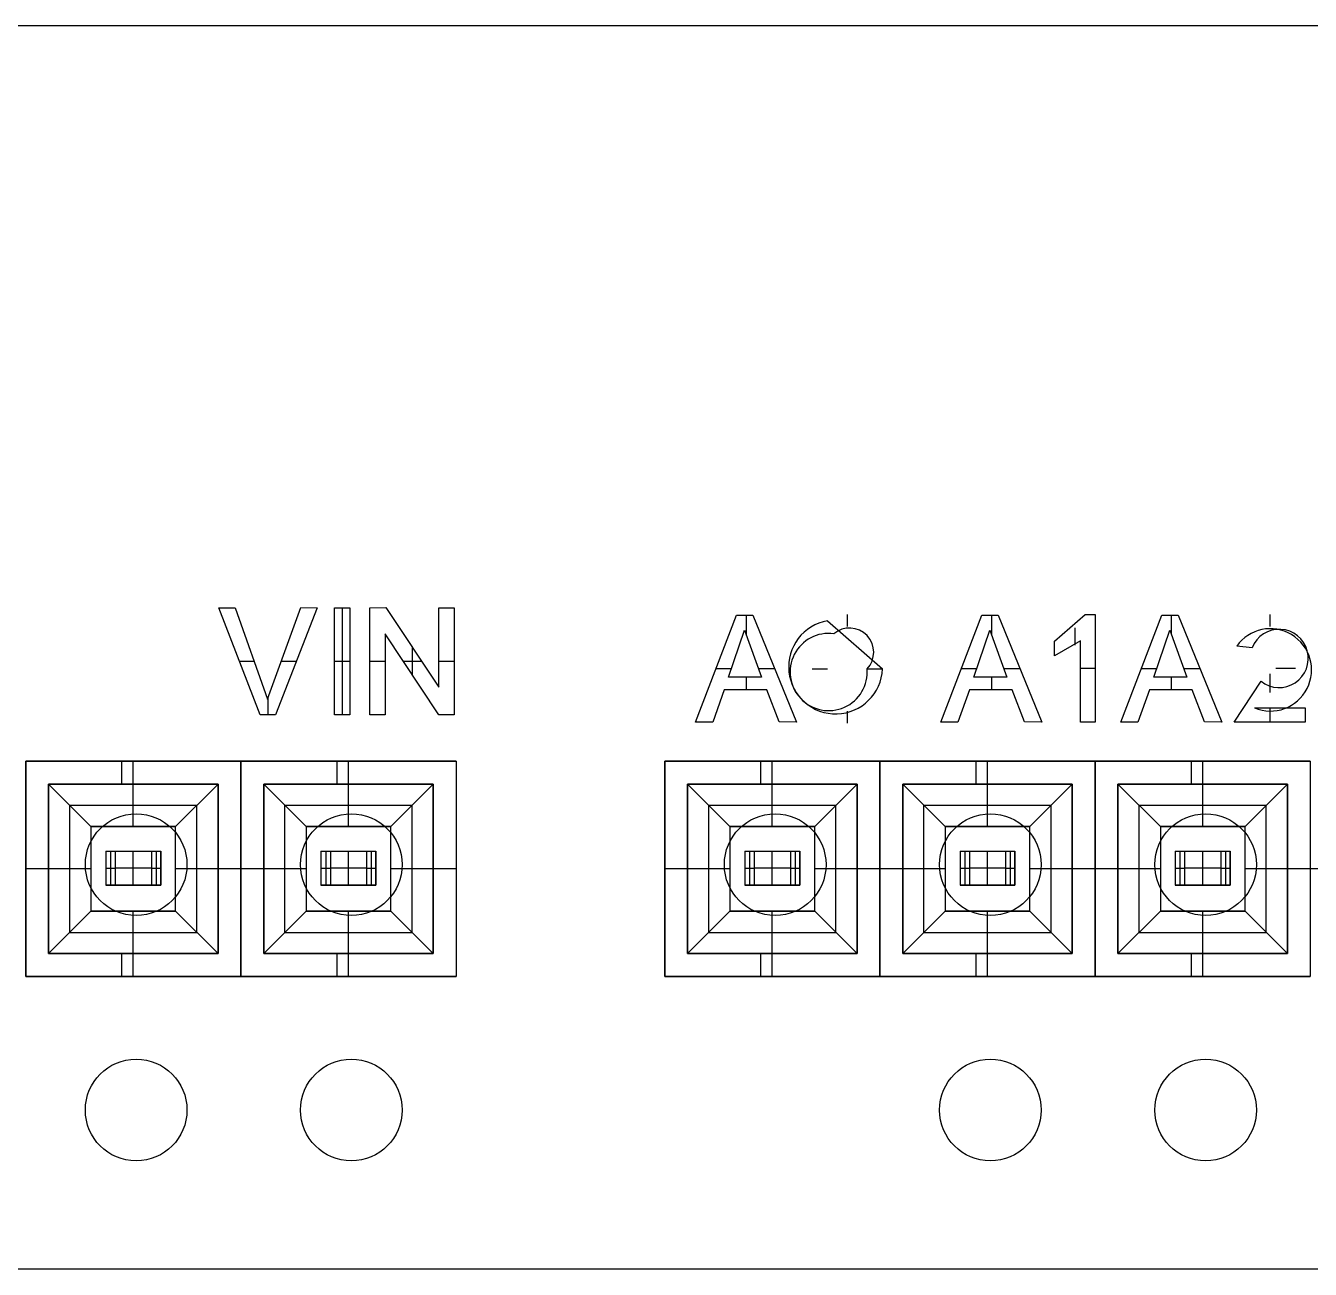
# Model space of a CAD drawing. Extents: x -0.02 to 3.17, y 0 to 2.28.
# Drawn here: x 2.081 to 2.678, y 0 to 0.578 of the extents above; entities that cross this region are included whole.
import ezdxf

# ---------------------------------------------------------------- set-up
doc = ezdxf.new("R2010")
doc.units = 0
doc.header["$LTSCALE"] = 0.03937
for name, color, linetype in [('LCDKEYPAD_SHIELD$1602', 3, 'CONTINUOUS'), ('LCDKEYPAD_SHIELD$BOARD', 178, 'CONTINUOUS'), ('LCDKEYPAD_SHIELD$LKS_COMPO', 7, 'CONTINUOUS'), ('LCDKEYPAD_SHIELD$NOTES', 7, 'CONTINUOUS')]:
    doc.layers.add(name, color=color, linetype=linetype)

msp = doc.modelspace()

# ---------------------------------------------------------------- linework, layer by layer
at = {"layer": 'LCDKEYPAD_SHIELD$1602'}
for p, q in [((3.15016, 0.57784, 0.16356), (-0.01913, 0.57784, 0.16356)), ((3.15016, 0.57784, 0.10057), (-0.01913, 0.57784, 0.10057))]:
    msp.add_line(p, q, dxfattribs=at)
at = {"layer": 'LCDKEYPAD_SHIELD$BOARD'}
for p, q in [((2.15578, 0.18802), (2.15578, 0.18802, -0.06)), ((2.25578, 0.18802), (2.25578, 0.18802, -0.06)), ((2.45274, 0.18802), (2.45274, 0.18802, -0.06)), ((2.55274, 0.18802), (2.55274, 0.18802, -0.06)), ((2.65274, 0.18802), (2.65274, 0.18802, -0.06)), ((2.15578, 0.07402), (2.15578, 0.07402, -0.06)), ((2.25578, 0.07402), (2.25578, 0.07402, -0.06)), ((2.55274, 0.07402), (2.55274, 0.07402, -0.06)), ((2.65274, 0.07402), (2.65274, 0.07402, -0.06)), ((3.032, 0), (-0.01348, 0)), ((3.032, 0, -0.06), (-0.01348, 0, -0.06))]:
    msp.add_line(p, q, dxfattribs=at)
for centre in [(2.13216, 0.18802), (2.13216, 0.18802, -0.06), (2.23216, 0.18802), (2.23216, 0.18802, -0.06), (2.42911, 0.18802), (2.42911, 0.18802, -0.06), (2.52911, 0.18802), (2.52911, 0.18802, -0.06), (2.62911, 0.18802), (2.62911, 0.18802, -0.06), (2.13216, 0.07402), (2.13216, 0.07402, -0.06), (2.23216, 0.07402), (2.23216, 0.07402, -0.06), (2.52911, 0.07402), (2.52911, 0.07402, -0.06), (2.62911, 0.07402), (2.62911, 0.07402, -0.06)]:
    msp.add_circle(centre, 0.02362, dxfattribs=at)
at = {"layer": 'LCDKEYPAD_SHIELD$LKS_COMPO', "color": 0}
for p, q in [((2.08082, 0.23607, -0.06825), (2.08082, 0.13607, -0.06825)), ((2.18082, 0.23607, -0.06825), (2.08082, 0.23607, -0.06825)), ((2.08082, 0.13607, -0.16825), (2.08082, 0.23607, -0.16825)), ((2.08082, 0.23607, -0.16825), (2.18082, 0.23607, -0.16825)), ((2.08082, 0.23607, -0.06825), (2.08082, 0.23607, -0.16825)), ((2.1254, 0.23607, -0.06825), (2.1254, 0.22544, -0.06825)), ((2.13082, 0.22544, -0.16825), (2.13082, 0.23607, -0.16825)), ((2.13082, 0.23607, -0.06825), (2.13082, 0.23607, -0.16825)), ((2.18082, 0.23607, -0.06825), (2.18082, 0.13607, -0.06825)), ((2.18082, 0.23607, -0.16825), (2.18082, 0.13607, -0.16825)), ((2.18082, 0.23607, -0.16825), (2.18082, 0.23607, -0.06825)), ((2.18082, 0.23607, -0.06825), (2.18082, 0.13607, -0.06825)), ((2.28082, 0.23607, -0.06825), (2.18082, 0.23607, -0.06825)), ((2.18082, 0.13607, -0.16825), (2.18082, 0.23607, -0.16825)), ((2.18082, 0.23607, -0.16825), (2.28082, 0.23607, -0.16825)), ((2.18082, 0.23607, -0.06825), (2.18082, 0.23607, -0.16825)), ((2.2254, 0.23607, -0.06825), (2.2254, 0.22544, -0.06825)), ((2.23082, 0.22544, -0.16825), (2.23082, 0.23607, -0.16825)), ((2.23082, 0.23607, -0.06825), (2.23082, 0.23607, -0.16825)), ((2.28082, 0.23607, -0.06825), (2.28082, 0.13607, -0.06825)), ((2.28082, 0.23607, -0.16825), (2.28082, 0.13607, -0.16825)), ((2.28082, 0.23607, -0.16825), (2.28082, 0.23607, -0.06825)), ((2.37778, 0.23607, -0.06825), (2.37778, 0.13607, -0.06825)), ((2.47778, 0.23607, -0.06825), (2.37778, 0.23607, -0.06825)), ((2.37778, 0.13607, -0.16825), (2.37778, 0.23607, -0.16825)), ((2.37778, 0.23607, -0.16825), (2.47778, 0.23607, -0.16825)), ((2.37778, 0.23607, -0.06825), (2.37778, 0.23607, -0.16825)), ((2.42236, 0.23607, -0.06825), (2.42236, 0.22544, -0.06825)), ((2.42778, 0.22544, -0.16825), (2.42778, 0.23607, -0.16825)), ((2.42778, 0.23607, -0.06825), (2.42778, 0.23607, -0.16825)), ((2.47778, 0.23607, -0.06825), (2.47778, 0.13607, -0.06825)), ((2.57778, 0.23607, -0.06825), (2.47778, 0.23607, -0.06825)), ((2.47778, 0.13607, -0.16825), (2.47778, 0.23607, -0.16825)), ((2.47778, 0.23607, -0.16825), (2.57778, 0.23607, -0.16825)), ((2.47778, 0.23607, -0.06825), (2.47778, 0.23607, -0.16825)), ((2.47778, 0.23607, -0.06825), (2.47778, 0.13607, -0.06825)), ((2.47778, 0.23607, -0.16825), (2.47778, 0.13607, -0.16825)), ((2.47778, 0.23607, -0.16825), (2.47778, 0.23607, -0.06825)), ((2.52236, 0.23607, -0.06825), (2.52236, 0.22544, -0.06825)), ((2.52778, 0.22544, -0.16825), (2.52778, 0.23607, -0.16825)), ((2.52778, 0.23607, -0.06825), (2.52778, 0.23607, -0.16825)), ((2.57778, 0.23607, -0.06825), (2.57778, 0.13607, -0.06825)), ((2.67778, 0.23607, -0.06825), (2.57778, 0.23607, -0.06825)), ((2.57778, 0.13607, -0.16825), (2.57778, 0.23607, -0.16825)), ((2.57778, 0.23607, -0.16825), (2.67778, 0.23607, -0.16825)), ((2.57778, 0.23607, -0.06825), (2.57778, 0.23607, -0.16825)), ((2.57778, 0.23607, -0.06825), (2.57778, 0.13607, -0.06825)), ((2.57778, 0.23607, -0.16825), (2.57778, 0.13607, -0.16825)), ((2.57778, 0.23607, -0.16825), (2.57778, 0.23607, -0.06825)), ((2.62236, 0.23607, -0.06825), (2.62236, 0.22544, -0.06825)), ((2.62778, 0.22544, -0.16825), (2.62778, 0.23607, -0.16825)), ((2.62778, 0.23607, -0.06825), (2.62778, 0.23607, -0.16825)), ((2.67778, 0.23607, -0.06825), (2.67778, 0.13607, -0.06825)), ((2.67778, 0.23607, -0.16825), (2.67778, 0.13607, -0.16825)), ((2.67778, 0.23607, -0.16825), (2.67778, 0.23607, -0.06825)), ((2.17019, 0.22544, -0.06825), (2.09145, 0.22544, -0.06825)), ((2.09145, 0.22544, -0.06825), (2.09145, 0.1467, -0.06825)), ((2.09145, 0.1467, -0.16825), (2.09145, 0.22544, -0.16825)), ((2.09145, 0.22544, -0.16825), (2.11114, 0.20576, -0.14857)), ((2.09145, 0.22544, -0.16825), (2.17019, 0.22544, -0.16825)), ((2.17019, 0.22544, -0.12495), (2.09145, 0.22544, -0.12495)), ((2.09145, 0.22544, -0.12495), (2.09145, 0.22544, -0.06825)), ((2.09145, 0.22544, -0.12495), (2.09145, 0.1467, -0.12495)), ((2.13082, 0.20576, -0.14857), (2.13082, 0.22544, -0.16825)), ((2.13082, 0.20576, -0.12495), (2.13082, 0.22544, -0.12495)), ((2.13082, 0.22544, -0.06825), (2.13082, 0.22544, -0.12495)), ((2.15051, 0.20576, -0.14857), (2.17019, 0.22544, -0.16825)), ((2.17019, 0.1467, -0.06825), (2.17019, 0.22544, -0.06825)), ((2.17019, 0.22544, -0.16825), (2.17019, 0.1467, -0.16825)), ((2.17019, 0.1467, -0.12495), (2.17019, 0.22544, -0.12495)), ((2.17019, 0.22544, -0.12495), (2.17019, 0.22544, -0.06825)), ((2.27019, 0.22544, -0.06825), (2.19145, 0.22544, -0.06825)), ((2.19145, 0.22544, -0.06825), (2.19145, 0.1467, -0.06825)), ((2.19145, 0.1467, -0.16825), (2.19145, 0.22544, -0.16825)), ((2.19145, 0.22544, -0.16825), (2.21114, 0.20576, -0.14857)), ((2.19145, 0.22544, -0.16825), (2.27019, 0.22544, -0.16825)), ((2.27019, 0.22544, -0.12495), (2.19145, 0.22544, -0.12495)), ((2.19145, 0.22544, -0.12495), (2.19145, 0.22544, -0.06825)), ((2.19145, 0.22544, -0.12495), (2.19145, 0.1467, -0.12495)), ((2.23082, 0.20576, -0.14857), (2.23082, 0.22544, -0.16825)), ((2.23082, 0.20576, -0.12495), (2.23082, 0.22544, -0.12495)), ((2.23082, 0.22544, -0.06825), (2.23082, 0.22544, -0.12495)), ((2.25051, 0.20576, -0.14857), (2.27019, 0.22544, -0.16825)), ((2.27019, 0.1467, -0.06825), (2.27019, 0.22544, -0.06825)), ((2.27019, 0.22544, -0.16825), (2.27019, 0.1467, -0.16825)), ((2.27019, 0.1467, -0.12495), (2.27019, 0.22544, -0.12495)), ((2.27019, 0.22544, -0.12495), (2.27019, 0.22544, -0.06825)), ((2.46715, 0.22544, -0.06825), (2.38841, 0.22544, -0.06825)), ((2.38841, 0.22544, -0.06825), (2.38841, 0.1467, -0.06825)), ((2.38841, 0.1467, -0.16825), (2.38841, 0.22544, -0.16825)), ((2.38841, 0.22544, -0.16825), (2.40809, 0.20576, -0.14857)), ((2.38841, 0.22544, -0.16825), (2.46715, 0.22544, -0.16825)), ((2.46715, 0.22544, -0.12495), (2.38841, 0.22544, -0.12495)), ((2.38841, 0.22544, -0.12495), (2.38841, 0.22544, -0.06825)), ((2.38841, 0.22544, -0.12495), (2.38841, 0.1467, -0.12495)), ((2.42778, 0.20576, -0.14857), (2.42778, 0.22544, -0.16825)), ((2.42778, 0.20576, -0.12495), (2.42778, 0.22544, -0.12495)), ((2.42778, 0.22544, -0.06825), (2.42778, 0.22544, -0.12495)), ((2.44746, 0.20576, -0.14857), (2.46715, 0.22544, -0.16825)), ((2.46715, 0.1467, -0.06825), (2.46715, 0.22544, -0.06825)), ((2.46715, 0.22544, -0.16825), (2.46715, 0.1467, -0.16825)), ((2.46715, 0.1467, -0.12495), (2.46715, 0.22544, -0.12495)), ((2.46715, 0.22544, -0.12495), (2.46715, 0.22544, -0.06825)), ((2.56715, 0.22544, -0.06825), (2.48841, 0.22544, -0.06825)), ((2.48841, 0.22544, -0.06825), (2.48841, 0.1467, -0.06825)), ((2.48841, 0.1467, -0.16825), (2.48841, 0.22544, -0.16825)), ((2.48841, 0.22544, -0.16825), (2.50809, 0.20576, -0.14857)), ((2.48841, 0.22544, -0.16825), (2.56715, 0.22544, -0.16825)), ((2.56715, 0.22544, -0.12495), (2.48841, 0.22544, -0.12495)), ((2.48841, 0.22544, -0.12495), (2.48841, 0.22544, -0.06825)), ((2.48841, 0.22544, -0.12495), (2.48841, 0.1467, -0.12495)), ((2.52778, 0.20576, -0.14857), (2.52778, 0.22544, -0.16825)), ((2.52778, 0.20576, -0.12495), (2.52778, 0.22544, -0.12495)), ((2.52778, 0.22544, -0.06825), (2.52778, 0.22544, -0.12495)), ((2.54746, 0.20576, -0.14857), (2.56715, 0.22544, -0.16825)), ((2.56715, 0.1467, -0.06825), (2.56715, 0.22544, -0.06825)), ((2.56715, 0.22544, -0.16825), (2.56715, 0.1467, -0.16825)), ((2.56715, 0.1467, -0.12495), (2.56715, 0.22544, -0.12495)), ((2.56715, 0.22544, -0.12495), (2.56715, 0.22544, -0.06825)), ((2.66715, 0.22544, -0.06825), (2.58841, 0.22544, -0.06825)), ((2.58841, 0.22544, -0.06825), (2.58841, 0.1467, -0.06825)), ((2.58841, 0.1467, -0.16825), (2.58841, 0.22544, -0.16825)), ((2.58841, 0.22544, -0.16825), (2.60809, 0.20576, -0.14857)), ((2.58841, 0.22544, -0.16825), (2.66715, 0.22544, -0.16825)), ((2.66715, 0.22544, -0.12495), (2.58841, 0.22544, -0.12495)), ((2.58841, 0.22544, -0.12495), (2.58841, 0.22544, -0.06825)), ((2.58841, 0.22544, -0.12495), (2.58841, 0.1467, -0.12495)), ((2.62778, 0.20576, -0.14857), (2.62778, 0.22544, -0.16825)), ((2.62778, 0.20576, -0.12495), (2.62778, 0.22544, -0.12495)), ((2.62778, 0.22544, -0.06825), (2.62778, 0.22544, -0.12495)), ((2.64746, 0.20576, -0.14857), (2.66715, 0.22544, -0.16825)), ((2.66715, 0.1467, -0.06825), (2.66715, 0.22544, -0.06825)), ((2.66715, 0.22544, -0.16825), (2.66715, 0.1467, -0.16825)), ((2.66715, 0.1467, -0.12495), (2.66715, 0.22544, -0.12495)), ((2.66715, 0.22544, -0.12495), (2.66715, 0.22544, -0.06825)), ((2.1013, 0.15654, -0.15841), (2.1013, 0.2156, -0.15841)), ((2.1013, 0.2156, -0.15841), (2.16035, 0.2156, -0.15841)), ((2.16035, 0.15654, -0.15841), (2.16035, 0.2156, -0.15841)), ((2.2013, 0.15654, -0.15841), (2.2013, 0.2156, -0.15841)), ((2.2013, 0.2156, -0.15841), (2.26035, 0.2156, -0.15841)), ((2.26035, 0.15654, -0.15841), (2.26035, 0.2156, -0.15841)), ((2.39825, 0.15654, -0.15841), (2.39825, 0.2156, -0.15841)), ((2.39825, 0.2156, -0.15841), (2.45731, 0.2156, -0.15841)), ((2.45731, 0.15654, -0.15841), (2.45731, 0.2156, -0.15841)), ((2.49825, 0.15654, -0.15841), (2.49825, 0.2156, -0.15841)), ((2.49825, 0.2156, -0.15841), (2.55731, 0.2156, -0.15841)), ((2.55731, 0.15654, -0.15841), (2.55731, 0.2156, -0.15841)), ((2.59825, 0.15654, -0.15841), (2.59825, 0.2156, -0.15841)), ((2.59825, 0.2156, -0.15841), (2.65731, 0.2156, -0.15841)), ((2.65731, 0.15654, -0.15841), (2.65731, 0.2156, -0.15841)), ((2.11114, 0.20576, -0.14857), (2.11114, 0.16639, -0.14857)), ((2.11114, 0.20576, -0.14857), (2.15051, 0.20576, -0.14857)), ((2.15051, 0.20576, -0.12495), (2.11114, 0.20576, -0.12495)), ((2.11114, 0.20576, -0.12495), (2.11114, 0.20576, -0.14857)), ((2.11114, 0.20576, -0.12495), (2.11114, 0.16639, -0.12495)), ((2.15051, 0.20576, -0.13676), (2.11114, 0.20576, -0.13676)), ((2.11114, 0.20576, -0.13676), (2.11114, 0.16639, -0.13676)), ((2.13082, 0.20576, -0.14857), (2.13082, 0.20576, -0.12495)), ((2.15051, 0.16639, -0.14857), (2.15051, 0.20576, -0.14857)), ((2.15051, 0.20576, -0.14857), (2.15051, 0.20576, -0.12495)), ((2.15051, 0.16639, -0.12495), (2.15051, 0.20576, -0.12495)), ((2.15051, 0.16639, -0.13676), (2.15051, 0.20576, -0.13676)), ((2.21114, 0.20576, -0.14857), (2.21114, 0.16639, -0.14857)), ((2.21114, 0.20576, -0.14857), (2.25051, 0.20576, -0.14857)), ((2.25051, 0.20576, -0.12495), (2.21114, 0.20576, -0.12495)), ((2.21114, 0.20576, -0.12495), (2.21114, 0.20576, -0.14857)), ((2.21114, 0.20576, -0.12495), (2.21114, 0.16639, -0.12495)), ((2.25051, 0.20576, -0.13676), (2.21114, 0.20576, -0.13676)), ((2.21114, 0.20576, -0.13676), (2.21114, 0.16639, -0.13676)), ((2.23082, 0.20576, -0.14857), (2.23082, 0.20576, -0.12495)), ((2.25051, 0.16639, -0.14857), (2.25051, 0.20576, -0.14857)), ((2.25051, 0.20576, -0.14857), (2.25051, 0.20576, -0.12495)), ((2.25051, 0.16639, -0.12495), (2.25051, 0.20576, -0.12495)), ((2.25051, 0.16639, -0.13676), (2.25051, 0.20576, -0.13676)), ((2.40809, 0.20576, -0.14857), (2.40809, 0.16639, -0.14857)), ((2.40809, 0.20576, -0.14857), (2.44746, 0.20576, -0.14857)), ((2.44746, 0.20576, -0.12495), (2.40809, 0.20576, -0.12495)), ((2.40809, 0.20576, -0.12495), (2.40809, 0.20576, -0.14857)), ((2.40809, 0.20576, -0.12495), (2.40809, 0.16639, -0.12495)), ((2.44746, 0.20576, -0.13676), (2.40809, 0.20576, -0.13676)), ((2.40809, 0.20576, -0.13676), (2.40809, 0.16639, -0.13676)), ((2.42778, 0.20576, -0.14857), (2.42778, 0.20576, -0.12495)), ((2.44746, 0.16639, -0.14857), (2.44746, 0.20576, -0.14857)), ((2.44746, 0.20576, -0.14857), (2.44746, 0.20576, -0.12495)), ((2.44746, 0.16639, -0.12495), (2.44746, 0.20576, -0.12495)), ((2.44746, 0.16639, -0.13676), (2.44746, 0.20576, -0.13676)), ((2.50809, 0.20576, -0.14857), (2.50809, 0.16639, -0.14857)), ((2.50809, 0.20576, -0.14857), (2.54746, 0.20576, -0.14857)), ((2.54746, 0.20576, -0.12495), (2.50809, 0.20576, -0.12495)), ((2.50809, 0.20576, -0.12495), (2.50809, 0.20576, -0.14857)), ((2.50809, 0.20576, -0.12495), (2.50809, 0.16639, -0.12495)), ((2.54746, 0.20576, -0.13676), (2.50809, 0.20576, -0.13676)), ((2.50809, 0.20576, -0.13676), (2.50809, 0.16639, -0.13676)), ((2.52778, 0.20576, -0.14857), (2.52778, 0.20576, -0.12495)), ((2.54746, 0.16639, -0.14857), (2.54746, 0.20576, -0.14857)), ((2.54746, 0.20576, -0.14857), (2.54746, 0.20576, -0.12495)), ((2.54746, 0.16639, -0.12495), (2.54746, 0.20576, -0.12495)), ((2.54746, 0.16639, -0.13676), (2.54746, 0.20576, -0.13676)), ((2.60809, 0.20576, -0.14857), (2.60809, 0.16639, -0.14857)), ((2.60809, 0.20576, -0.14857), (2.64746, 0.20576, -0.14857)), ((2.64746, 0.20576, -0.12495), (2.60809, 0.20576, -0.12495)), ((2.60809, 0.20576, -0.12495), (2.60809, 0.20576, -0.14857)), ((2.60809, 0.20576, -0.12495), (2.60809, 0.16639, -0.12495)), ((2.64746, 0.20576, -0.13676), (2.60809, 0.20576, -0.13676)), ((2.60809, 0.20576, -0.13676), (2.60809, 0.16639, -0.13676)), ((2.62778, 0.20576, -0.14857), (2.62778, 0.20576, -0.12495)), ((2.64746, 0.16639, -0.14857), (2.64746, 0.20576, -0.14857)), ((2.64746, 0.20576, -0.14857), (2.64746, 0.20576, -0.12495)), ((2.64746, 0.16639, -0.12495), (2.64746, 0.20576, -0.12495)), ((2.64746, 0.16639, -0.13676), (2.64746, 0.20576, -0.13676)), ((2.09145, 0.18607, -0.16825), (2.08082, 0.18607, -0.16825)), ((2.08082, 0.18607, -0.06825), (2.08082, 0.18607, -0.16825)), ((2.11114, 0.18607, -0.14857), (2.09145, 0.18607, -0.16825)), ((2.11114, 0.18607, -0.12495), (2.09145, 0.18607, -0.12495)), ((2.09145, 0.18607, -0.06825), (2.09145, 0.18607, -0.12495)), ((2.11114, 0.18607, -0.12495), (2.11114, 0.18607, -0.14857)), ((2.17019, 0.18607, -0.16825), (2.15051, 0.18607, -0.14857)), ((2.15051, 0.18607, -0.12495), (2.15051, 0.18607, -0.14857)), ((2.17019, 0.18607, -0.12495), (2.15051, 0.18607, -0.12495)), ((2.18082, 0.18607, -0.16825), (2.17019, 0.18607, -0.16825)), ((2.17019, 0.18607, -0.06825), (2.17019, 0.18607, -0.12495)), ((2.18082, 0.18607, -0.06825), (2.18082, 0.18607, -0.16825)), ((2.19145, 0.18607, -0.16825), (2.18082, 0.18607, -0.16825)), ((2.18082, 0.18607, -0.06825), (2.18082, 0.18607, -0.16825)), ((2.21114, 0.18607, -0.14857), (2.19145, 0.18607, -0.16825)), ((2.21114, 0.18607, -0.12495), (2.19145, 0.18607, -0.12495)), ((2.19145, 0.18607, -0.06825), (2.19145, 0.18607, -0.12495)), ((2.21114, 0.18607, -0.12495), (2.21114, 0.18607, -0.14857)), ((2.27019, 0.18607, -0.16825), (2.25051, 0.18607, -0.14857)), ((2.25051, 0.18607, -0.12495), (2.25051, 0.18607, -0.14857)), ((2.27019, 0.18607, -0.12495), (2.25051, 0.18607, -0.12495)), ((2.28082, 0.18607, -0.16825), (2.27019, 0.18607, -0.16825)), ((2.27019, 0.18607, -0.06825), (2.27019, 0.18607, -0.12495)), ((2.28082, 0.18607, -0.06825), (2.28082, 0.18607, -0.16825)), ((2.38841, 0.18607, -0.16825), (2.37778, 0.18607, -0.16825)), ((2.37778, 0.18607, -0.06825), (2.37778, 0.18607, -0.16825)), ((2.40809, 0.18607, -0.14857), (2.38841, 0.18607, -0.16825)), ((2.40809, 0.18607, -0.12495), (2.38841, 0.18607, -0.12495)), ((2.38841, 0.18607, -0.06825), (2.38841, 0.18607, -0.12495)), ((2.40809, 0.18607, -0.12495), (2.40809, 0.18607, -0.14857)), ((2.46715, 0.18607, -0.16825), (2.44746, 0.18607, -0.14857)), ((2.44746, 0.18607, -0.12495), (2.44746, 0.18607, -0.14857)), ((2.46715, 0.18607, -0.12495), (2.44746, 0.18607, -0.12495)), ((2.47778, 0.18607, -0.16825), (2.46715, 0.18607, -0.16825)), ((2.46715, 0.18607, -0.06825), (2.46715, 0.18607, -0.12495)), ((2.48841, 0.18607, -0.16825), (2.47778, 0.18607, -0.16825)), ((2.47778, 0.18607, -0.06825), (2.47778, 0.18607, -0.16825)), ((2.47778, 0.18607, -0.06825), (2.47778, 0.18607, -0.16825)), ((2.50809, 0.18607, -0.14857), (2.48841, 0.18607, -0.16825)), ((2.50809, 0.18607, -0.12495), (2.48841, 0.18607, -0.12495)), ((2.48841, 0.18607, -0.06825), (2.48841, 0.18607, -0.12495)), ((2.50809, 0.18607, -0.12495), (2.50809, 0.18607, -0.14857)), ((2.56715, 0.18607, -0.16825), (2.54746, 0.18607, -0.14857)), ((2.54746, 0.18607, -0.12495), (2.54746, 0.18607, -0.14857)), ((2.56715, 0.18607, -0.12495), (2.54746, 0.18607, -0.12495)), ((2.57778, 0.18607, -0.16825), (2.56715, 0.18607, -0.16825)), ((2.56715, 0.18607, -0.06825), (2.56715, 0.18607, -0.12495)), ((2.58841, 0.18607, -0.16825), (2.57778, 0.18607, -0.16825)), ((2.57778, 0.18607, -0.06825), (2.57778, 0.18607, -0.16825)), ((2.57778, 0.18607, -0.06825), (2.57778, 0.18607, -0.16825)), ((2.60809, 0.18607, -0.14857), (2.58841, 0.18607, -0.16825)), ((2.60809, 0.18607, -0.12495), (2.58841, 0.18607, -0.12495)), ((2.58841, 0.18607, -0.06825), (2.58841, 0.18607, -0.12495)), ((2.60809, 0.18607, -0.12495), (2.60809, 0.18607, -0.14857)), ((2.66715, 0.18607, -0.16825), (2.64746, 0.18607, -0.14857)), ((2.64746, 0.18607, -0.12495), (2.64746, 0.18607, -0.14857)), ((2.66715, 0.18607, -0.12495), (2.64746, 0.18607, -0.12495)), ((2.67778, 0.18607, -0.16825), (2.66715, 0.18607, -0.16825)), ((2.66715, 0.18607, -0.06825), (2.66715, 0.18607, -0.12495)), ((2.68841, 0.18607, -0.16825), (2.67778, 0.18607, -0.16825)), ((2.67778, 0.18607, -0.06825), (2.67778, 0.18607, -0.16825)), ((2.09145, 0.1467, -0.16825), (2.11114, 0.16639, -0.14857)), ((2.11114, 0.16639, -0.14857), (2.15051, 0.16639, -0.14857)), ((2.11114, 0.16639, -0.12495), (2.15051, 0.16639, -0.12495)), ((2.11114, 0.16639, -0.12495), (2.11114, 0.16639, -0.14857)), ((2.15051, 0.16639, -0.13676), (2.11114, 0.16639, -0.13676)), ((2.13082, 0.1467, -0.16825), (2.13082, 0.16639, -0.14857)), ((2.13082, 0.1467, -0.12495), (2.13082, 0.16639, -0.12495)), ((2.13082, 0.16639, -0.12495), (2.13082, 0.16639, -0.14857)), ((2.17019, 0.1467, -0.16825), (2.15051, 0.16639, -0.14857)), ((2.15051, 0.16639, -0.14857), (2.15051, 0.16639, -0.12495)), ((2.19145, 0.1467, -0.16825), (2.21114, 0.16639, -0.14857)), ((2.21114, 0.16639, -0.14857), (2.25051, 0.16639, -0.14857)), ((2.21114, 0.16639, -0.12495), (2.25051, 0.16639, -0.12495)), ((2.21114, 0.16639, -0.12495), (2.21114, 0.16639, -0.14857)), ((2.25051, 0.16639, -0.13676), (2.21114, 0.16639, -0.13676)), ((2.23082, 0.1467, -0.16825), (2.23082, 0.16639, -0.14857)), ((2.23082, 0.1467, -0.12495), (2.23082, 0.16639, -0.12495)), ((2.23082, 0.16639, -0.12495), (2.23082, 0.16639, -0.14857)), ((2.27019, 0.1467, -0.16825), (2.25051, 0.16639, -0.14857)), ((2.25051, 0.16639, -0.14857), (2.25051, 0.16639, -0.12495)), ((2.38841, 0.1467, -0.16825), (2.40809, 0.16639, -0.14857)), ((2.40809, 0.16639, -0.14857), (2.44746, 0.16639, -0.14857)), ((2.40809, 0.16639, -0.12495), (2.44746, 0.16639, -0.12495)), ((2.40809, 0.16639, -0.12495), (2.40809, 0.16639, -0.14857)), ((2.44746, 0.16639, -0.13676), (2.40809, 0.16639, -0.13676)), ((2.42778, 0.1467, -0.16825), (2.42778, 0.16639, -0.14857)), ((2.42778, 0.1467, -0.12495), (2.42778, 0.16639, -0.12495)), ((2.42778, 0.16639, -0.12495), (2.42778, 0.16639, -0.14857)), ((2.46715, 0.1467, -0.16825), (2.44746, 0.16639, -0.14857)), ((2.44746, 0.16639, -0.14857), (2.44746, 0.16639, -0.12495)), ((2.48841, 0.1467, -0.16825), (2.50809, 0.16639, -0.14857)), ((2.50809, 0.16639, -0.14857), (2.54746, 0.16639, -0.14857)), ((2.50809, 0.16639, -0.12495), (2.54746, 0.16639, -0.12495)), ((2.50809, 0.16639, -0.12495), (2.50809, 0.16639, -0.14857)), ((2.54746, 0.16639, -0.13676), (2.50809, 0.16639, -0.13676)), ((2.52778, 0.1467, -0.16825), (2.52778, 0.16639, -0.14857)), ((2.52778, 0.1467, -0.12495), (2.52778, 0.16639, -0.12495)), ((2.52778, 0.16639, -0.12495), (2.52778, 0.16639, -0.14857)), ((2.56715, 0.1467, -0.16825), (2.54746, 0.16639, -0.14857)), ((2.54746, 0.16639, -0.14857), (2.54746, 0.16639, -0.12495)), ((2.58841, 0.1467, -0.16825), (2.60809, 0.16639, -0.14857)), ((2.60809, 0.16639, -0.14857), (2.64746, 0.16639, -0.14857)), ((2.60809, 0.16639, -0.12495), (2.64746, 0.16639, -0.12495)), ((2.60809, 0.16639, -0.12495), (2.60809, 0.16639, -0.14857)), ((2.64746, 0.16639, -0.13676), (2.60809, 0.16639, -0.13676)), ((2.62778, 0.1467, -0.16825), (2.62778, 0.16639, -0.14857)), ((2.62778, 0.1467, -0.12495), (2.62778, 0.16639, -0.12495)), ((2.62778, 0.16639, -0.12495), (2.62778, 0.16639, -0.14857)), ((2.66715, 0.1467, -0.16825), (2.64746, 0.16639, -0.14857)), ((2.64746, 0.16639, -0.14857), (2.64746, 0.16639, -0.12495)), ((2.1013, 0.15654, -0.15841), (2.16035, 0.15654, -0.15841)), ((2.2013, 0.15654, -0.15841), (2.26035, 0.15654, -0.15841)), ((2.39825, 0.15654, -0.15841), (2.45731, 0.15654, -0.15841)), ((2.49825, 0.15654, -0.15841), (2.55731, 0.15654, -0.15841)), ((2.59825, 0.15654, -0.15841), (2.65731, 0.15654, -0.15841)), ((2.09145, 0.1467, -0.06825), (2.17019, 0.1467, -0.06825)), ((2.17019, 0.1467, -0.16825), (2.09145, 0.1467, -0.16825)), ((2.09145, 0.1467, -0.12495), (2.17019, 0.1467, -0.12495)), ((2.09145, 0.1467, -0.06825), (2.09145, 0.1467, -0.12495)), ((2.1254, 0.1467, -0.06825), (2.1254, 0.13607, -0.06825)), ((2.13082, 0.13607, -0.16825), (2.13082, 0.1467, -0.16825)), ((2.13082, 0.1467, -0.12495), (2.13082, 0.1467, -0.06825)), ((2.17019, 0.1467, -0.12495), (2.17019, 0.1467, -0.06825)), ((2.19145, 0.1467, -0.06825), (2.27019, 0.1467, -0.06825)), ((2.27019, 0.1467, -0.16825), (2.19145, 0.1467, -0.16825)), ((2.19145, 0.1467, -0.12495), (2.27019, 0.1467, -0.12495)), ((2.19145, 0.1467, -0.06825), (2.19145, 0.1467, -0.12495)), ((2.2254, 0.1467, -0.06825), (2.2254, 0.13607, -0.06825)), ((2.23082, 0.13607, -0.16825), (2.23082, 0.1467, -0.16825)), ((2.23082, 0.1467, -0.12495), (2.23082, 0.1467, -0.06825)), ((2.27019, 0.1467, -0.12495), (2.27019, 0.1467, -0.06825)), ((2.38841, 0.1467, -0.06825), (2.46715, 0.1467, -0.06825)), ((2.46715, 0.1467, -0.16825), (2.38841, 0.1467, -0.16825)), ((2.38841, 0.1467, -0.12495), (2.46715, 0.1467, -0.12495)), ((2.38841, 0.1467, -0.06825), (2.38841, 0.1467, -0.12495)), ((2.42236, 0.1467, -0.06825), (2.42236, 0.13607, -0.06825)), ((2.42778, 0.13607, -0.16825), (2.42778, 0.1467, -0.16825)), ((2.42778, 0.1467, -0.12495), (2.42778, 0.1467, -0.06825)), ((2.46715, 0.1467, -0.12495), (2.46715, 0.1467, -0.06825)), ((2.48841, 0.1467, -0.06825), (2.56715, 0.1467, -0.06825)), ((2.56715, 0.1467, -0.16825), (2.48841, 0.1467, -0.16825)), ((2.48841, 0.1467, -0.12495), (2.56715, 0.1467, -0.12495)), ((2.48841, 0.1467, -0.06825), (2.48841, 0.1467, -0.12495)), ((2.52236, 0.1467, -0.06825), (2.52236, 0.13607, -0.06825)), ((2.52778, 0.13607, -0.16825), (2.52778, 0.1467, -0.16825)), ((2.52778, 0.1467, -0.12495), (2.52778, 0.1467, -0.06825)), ((2.56715, 0.1467, -0.12495), (2.56715, 0.1467, -0.06825)), ((2.58841, 0.1467, -0.06825), (2.66715, 0.1467, -0.06825)), ((2.66715, 0.1467, -0.16825), (2.58841, 0.1467, -0.16825)), ((2.58841, 0.1467, -0.12495), (2.66715, 0.1467, -0.12495)), ((2.58841, 0.1467, -0.06825), (2.58841, 0.1467, -0.12495)), ((2.62236, 0.1467, -0.06825), (2.62236, 0.13607, -0.06825)), ((2.62778, 0.13607, -0.16825), (2.62778, 0.1467, -0.16825)), ((2.62778, 0.1467, -0.12495), (2.62778, 0.1467, -0.06825)), ((2.66715, 0.1467, -0.12495), (2.66715, 0.1467, -0.06825)), ((2.08082, 0.13607, -0.06825), (2.18082, 0.13607, -0.06825)), ((2.18082, 0.13607, -0.16825), (2.08082, 0.13607, -0.16825)), ((2.08082, 0.13607, -0.06825), (2.08082, 0.13607, -0.16825)), ((2.13082, 0.13607, -0.16825), (2.13082, 0.13607, -0.06825)), ((2.18082, 0.13607, -0.06825), (2.18082, 0.13607, -0.16825)), ((2.18082, 0.13607, -0.06825), (2.28082, 0.13607, -0.06825)), ((2.28082, 0.13607, -0.16825), (2.18082, 0.13607, -0.16825)), ((2.18082, 0.13607, -0.06825), (2.18082, 0.13607, -0.16825)), ((2.23082, 0.13607, -0.16825), (2.23082, 0.13607, -0.06825)), ((2.28082, 0.13607, -0.06825), (2.28082, 0.13607, -0.16825)), ((2.37778, 0.13607, -0.06825), (2.47778, 0.13607, -0.06825)), ((2.47778, 0.13607, -0.16825), (2.37778, 0.13607, -0.16825)), ((2.37778, 0.13607, -0.06825), (2.37778, 0.13607, -0.16825)), ((2.42778, 0.13607, -0.16825), (2.42778, 0.13607, -0.06825)), ((2.47778, 0.13607, -0.06825), (2.57778, 0.13607, -0.06825)), ((2.57778, 0.13607, -0.16825), (2.47778, 0.13607, -0.16825)), ((2.47778, 0.13607, -0.06825), (2.47778, 0.13607, -0.16825)), ((2.47778, 0.13607, -0.06825), (2.47778, 0.13607, -0.16825)), ((2.52778, 0.13607, -0.16825), (2.52778, 0.13607, -0.06825)), ((2.57778, 0.13607, -0.06825), (2.67778, 0.13607, -0.06825)), ((2.67778, 0.13607, -0.16825), (2.57778, 0.13607, -0.16825)), ((2.57778, 0.13607, -0.06825), (2.57778, 0.13607, -0.16825)), ((2.57778, 0.13607, -0.06825), (2.57778, 0.13607, -0.16825)), ((2.62778, 0.13607, -0.16825), (2.62778, 0.13607, -0.06825)), ((2.67778, 0.13607, -0.06825), (2.67778, 0.13607, -0.16825))]:
    msp.add_line(p, q, dxfattribs=at)
at = {"layer": 'LCDKEYPAD_SHIELD$LKS_COMPO', "color": 9}
for p, q in [((2.11805, 0.1943, 0.05548), (2.11805, 0.17855, 0.05548)), ((2.11805, 0.1943, 0.05548), (2.11805, 0.1943, -0.36025)), ((2.11805, 0.1943, -0.36025), (2.11805, 0.17855, -0.36025)), ((2.11805, 0.1943, -0.36025), (2.12244, 0.1943, -0.39128)), ((2.11805, 0.1943, 0.05548), (2.1436, 0.1943, 0.05548)), ((2.11805, 0.1943, -0.15239), (2.11805, 0.17855, -0.15239)), ((2.11805, 0.1943, -0.02815), (2.1436, 0.1943, -0.02815)), ((2.12024, 0.1943, -0.37577), (2.12024, 0.17855, -0.37577)), ((2.12244, 0.1943, -0.39128), (2.12244, 0.17855, -0.39128)), ((2.12244, 0.1943, -0.39128), (2.13921, 0.1943, -0.39128)), ((2.13082, 0.17855, -0.39128), (2.13082, 0.1943, -0.39128)), ((2.13082, 0.1943, 0.05548), (2.13082, 0.1943, -0.39128)), ((2.13921, 0.1943, -0.39128), (2.13921, 0.17855, -0.39128)), ((2.13921, 0.1943, -0.39128), (2.1436, 0.1943, -0.36025)), ((2.1414, 0.1943, -0.37577), (2.1414, 0.17855, -0.37577)), ((2.1436, 0.1943, -0.36025), (2.1436, 0.17855, -0.36025)), ((2.1436, 0.1943, -0.36025), (2.1436, 0.1943, 0.05548)), ((2.1436, 0.1943, 0.05548), (2.1436, 0.17855, 0.05548)), ((2.1436, 0.17855, -0.15239), (2.1436, 0.1943, -0.15239)), ((2.21805, 0.1943, 0.05548), (2.21805, 0.17855, 0.05548)), ((2.21805, 0.1943, 0.05548), (2.21805, 0.1943, -0.36025)), ((2.21805, 0.1943, -0.36025), (2.21805, 0.17855, -0.36025)), ((2.21805, 0.1943, -0.36025), (2.22244, 0.1943, -0.39128)), ((2.21805, 0.1943, 0.05548), (2.2436, 0.1943, 0.05548)), ((2.21805, 0.1943, -0.15239), (2.21805, 0.17855, -0.15239)), ((2.21805, 0.1943, -0.02815), (2.2436, 0.1943, -0.02815)), ((2.22024, 0.1943, -0.37577), (2.22024, 0.17855, -0.37577)), ((2.22244, 0.1943, -0.39128), (2.22244, 0.17855, -0.39128)), ((2.22244, 0.1943, -0.39128), (2.23921, 0.1943, -0.39128)), ((2.23082, 0.17855, -0.39128), (2.23082, 0.1943, -0.39128)), ((2.23082, 0.1943, 0.05548), (2.23082, 0.1943, -0.39128)), ((2.23921, 0.1943, -0.39128), (2.23921, 0.17855, -0.39128)), ((2.23921, 0.1943, -0.39128), (2.2436, 0.1943, -0.36025)), ((2.2414, 0.1943, -0.37577), (2.2414, 0.17855, -0.37577)), ((2.2436, 0.1943, -0.36025), (2.2436, 0.17855, -0.36025)), ((2.2436, 0.1943, -0.36025), (2.2436, 0.1943, 0.05548)), ((2.2436, 0.1943, 0.05548), (2.2436, 0.17855, 0.05548)), ((2.2436, 0.17855, -0.15239), (2.2436, 0.1943, -0.15239)), ((2.41501, 0.1943, 0.05548), (2.41501, 0.17855, 0.05548)), ((2.41501, 0.1943, 0.05548), (2.41501, 0.1943, -0.36025)), ((2.41501, 0.1943, -0.36025), (2.41501, 0.17855, -0.36025)), ((2.41501, 0.1943, -0.36025), (2.41939, 0.1943, -0.39128)), ((2.41501, 0.1943, 0.05548), (2.44055, 0.1943, 0.05548)), ((2.41501, 0.1943, -0.15239), (2.41501, 0.17855, -0.15239)), ((2.41501, 0.1943, -0.02815), (2.44055, 0.1943, -0.02815)), ((2.4172, 0.1943, -0.37577), (2.4172, 0.17855, -0.37577)), ((2.41939, 0.1943, -0.39128), (2.41939, 0.17855, -0.39128)), ((2.41939, 0.1943, -0.39128), (2.43617, 0.1943, -0.39128)), ((2.42778, 0.17855, -0.39128), (2.42778, 0.1943, -0.39128)), ((2.42778, 0.1943, 0.05548), (2.42778, 0.1943, -0.39128)), ((2.43617, 0.1943, -0.39128), (2.43617, 0.17855, -0.39128)), ((2.43617, 0.1943, -0.39128), (2.44055, 0.1943, -0.36025)), ((2.43836, 0.1943, -0.37577), (2.43836, 0.17855, -0.37577)), ((2.44055, 0.1943, -0.36025), (2.44055, 0.17855, -0.36025)), ((2.44055, 0.1943, -0.36025), (2.44055, 0.1943, 0.05548)), ((2.44055, 0.1943, 0.05548), (2.44055, 0.17855, 0.05548)), ((2.44055, 0.17855, -0.15239), (2.44055, 0.1943, -0.15239)), ((2.51501, 0.1943, 0.05548), (2.51501, 0.17855, 0.05548)), ((2.51501, 0.1943, 0.05548), (2.51501, 0.1943, -0.36025)), ((2.51501, 0.1943, -0.36025), (2.51501, 0.17855, -0.36025)), ((2.51501, 0.1943, -0.36025), (2.51939, 0.1943, -0.39128)), ((2.51501, 0.1943, 0.05548), (2.54055, 0.1943, 0.05548)), ((2.51501, 0.1943, -0.15239), (2.51501, 0.17855, -0.15239)), ((2.51501, 0.1943, -0.02815), (2.54055, 0.1943, -0.02815)), ((2.5172, 0.1943, -0.37577), (2.5172, 0.17855, -0.37577)), ((2.51939, 0.1943, -0.39128), (2.51939, 0.17855, -0.39128)), ((2.51939, 0.1943, -0.39128), (2.53617, 0.1943, -0.39128)), ((2.52778, 0.17855, -0.39128), (2.52778, 0.1943, -0.39128)), ((2.52778, 0.1943, 0.05548), (2.52778, 0.1943, -0.39128)), ((2.53617, 0.1943, -0.39128), (2.53617, 0.17855, -0.39128)), ((2.53617, 0.1943, -0.39128), (2.54055, 0.1943, -0.36025)), ((2.53836, 0.1943, -0.37577), (2.53836, 0.17855, -0.37577)), ((2.54055, 0.1943, -0.36025), (2.54055, 0.17855, -0.36025)), ((2.54055, 0.1943, -0.36025), (2.54055, 0.1943, 0.05548)), ((2.54055, 0.1943, 0.05548), (2.54055, 0.17855, 0.05548)), ((2.54055, 0.17855, -0.15239), (2.54055, 0.1943, -0.15239)), ((2.61501, 0.1943, 0.05548), (2.61501, 0.17855, 0.05548)), ((2.61501, 0.1943, 0.05548), (2.61501, 0.1943, -0.36025)), ((2.61501, 0.1943, -0.36025), (2.61501, 0.17855, -0.36025)), ((2.61501, 0.1943, -0.36025), (2.61939, 0.1943, -0.39128)), ((2.61501, 0.1943, 0.05548), (2.64055, 0.1943, 0.05548)), ((2.61501, 0.1943, -0.15239), (2.61501, 0.17855, -0.15239)), ((2.61501, 0.1943, -0.02815), (2.64055, 0.1943, -0.02815)), ((2.6172, 0.1943, -0.37577), (2.6172, 0.17855, -0.37577)), ((2.61939, 0.1943, -0.39128), (2.61939, 0.17855, -0.39128)), ((2.61939, 0.1943, -0.39128), (2.63617, 0.1943, -0.39128)), ((2.62778, 0.17855, -0.39128), (2.62778, 0.1943, -0.39128)), ((2.62778, 0.1943, 0.05548), (2.62778, 0.1943, -0.39128)), ((2.63617, 0.1943, -0.39128), (2.63617, 0.17855, -0.39128)), ((2.63617, 0.1943, -0.39128), (2.64055, 0.1943, -0.36025)), ((2.63836, 0.1943, -0.37577), (2.63836, 0.17855, -0.37577)), ((2.64055, 0.1943, -0.36025), (2.64055, 0.17855, -0.36025)), ((2.64055, 0.1943, -0.36025), (2.64055, 0.1943, 0.05548)), ((2.64055, 0.1943, 0.05548), (2.64055, 0.17855, 0.05548)), ((2.64055, 0.17855, -0.15239), (2.64055, 0.1943, -0.15239)), ((2.11805, 0.18642, -0.36025), (2.11805, 0.18642, 0.05548)), ((2.11805, 0.18642, -0.36025), (2.12244, 0.18642, -0.39128)), ((2.13921, 0.18642, -0.39128), (2.12244, 0.18642, -0.39128)), ((2.13921, 0.18642, -0.39128), (2.1436, 0.18642, -0.36025)), ((2.1436, 0.18642, -0.36025), (2.1436, 0.18642, 0.05548)), ((2.21805, 0.18642, -0.36025), (2.21805, 0.18642, 0.05548)), ((2.21805, 0.18642, -0.36025), (2.22244, 0.18642, -0.39128)), ((2.23921, 0.18642, -0.39128), (2.22244, 0.18642, -0.39128)), ((2.23921, 0.18642, -0.39128), (2.2436, 0.18642, -0.36025)), ((2.2436, 0.18642, -0.36025), (2.2436, 0.18642, 0.05548)), ((2.41501, 0.18642, -0.36025), (2.41501, 0.18642, 0.05548)), ((2.41501, 0.18642, -0.36025), (2.41939, 0.18642, -0.39128)), ((2.43617, 0.18642, -0.39128), (2.41939, 0.18642, -0.39128)), ((2.43617, 0.18642, -0.39128), (2.44055, 0.18642, -0.36025)), ((2.44055, 0.18642, -0.36025), (2.44055, 0.18642, 0.05548)), ((2.51501, 0.18642, -0.36025), (2.51501, 0.18642, 0.05548)), ((2.51501, 0.18642, -0.36025), (2.51939, 0.18642, -0.39128)), ((2.53617, 0.18642, -0.39128), (2.51939, 0.18642, -0.39128)), ((2.53617, 0.18642, -0.39128), (2.54055, 0.18642, -0.36025)), ((2.54055, 0.18642, -0.36025), (2.54055, 0.18642, 0.05548)), ((2.61501, 0.18642, -0.36025), (2.61501, 0.18642, 0.05548)), ((2.61501, 0.18642, -0.36025), (2.61939, 0.18642, -0.39128)), ((2.63617, 0.18642, -0.39128), (2.61939, 0.18642, -0.39128)), ((2.63617, 0.18642, -0.39128), (2.64055, 0.18642, -0.36025)), ((2.64055, 0.18642, -0.36025), (2.64055, 0.18642, 0.05548)), ((2.11805, 0.17855, -0.36025), (2.11805, 0.17855, 0.05548)), ((2.12244, 0.17855, -0.39128), (2.11805, 0.17855, -0.36025)), ((2.11805, 0.17855, 0.05548), (2.1436, 0.17855, 0.05548)), ((2.11805, 0.17855, -0.02815), (2.1436, 0.17855, -0.02815)), ((2.13921, 0.17855, -0.39128), (2.12244, 0.17855, -0.39128)), ((2.13082, 0.17855, 0.05548), (2.13082, 0.17855, -0.39128)), ((2.1436, 0.17855, -0.36025), (2.13921, 0.17855, -0.39128)), ((2.1436, 0.17855, 0.05548), (2.1436, 0.17855, -0.36025)), ((2.21805, 0.17855, -0.36025), (2.21805, 0.17855, 0.05548)), ((2.22244, 0.17855, -0.39128), (2.21805, 0.17855, -0.36025)), ((2.21805, 0.17855, 0.05548), (2.2436, 0.17855, 0.05548)), ((2.21805, 0.17855, -0.02815), (2.2436, 0.17855, -0.02815)), ((2.23921, 0.17855, -0.39128), (2.22244, 0.17855, -0.39128)), ((2.23082, 0.17855, 0.05548), (2.23082, 0.17855, -0.39128)), ((2.2436, 0.17855, -0.36025), (2.23921, 0.17855, -0.39128)), ((2.2436, 0.17855, 0.05548), (2.2436, 0.17855, -0.36025)), ((2.41501, 0.17855, -0.36025), (2.41501, 0.17855, 0.05548)), ((2.41939, 0.17855, -0.39128), (2.41501, 0.17855, -0.36025)), ((2.41501, 0.17855, 0.05548), (2.44055, 0.17855, 0.05548)), ((2.41501, 0.17855, -0.02815), (2.44055, 0.17855, -0.02815)), ((2.43617, 0.17855, -0.39128), (2.41939, 0.17855, -0.39128)), ((2.42778, 0.17855, 0.05548), (2.42778, 0.17855, -0.39128)), ((2.44055, 0.17855, -0.36025), (2.43617, 0.17855, -0.39128)), ((2.44055, 0.17855, 0.05548), (2.44055, 0.17855, -0.36025)), ((2.51501, 0.17855, -0.36025), (2.51501, 0.17855, 0.05548)), ((2.51939, 0.17855, -0.39128), (2.51501, 0.17855, -0.36025)), ((2.51501, 0.17855, 0.05548), (2.54055, 0.17855, 0.05548)), ((2.51501, 0.17855, -0.02815), (2.54055, 0.17855, -0.02815)), ((2.53617, 0.17855, -0.39128), (2.51939, 0.17855, -0.39128)), ((2.52778, 0.17855, 0.05548), (2.52778, 0.17855, -0.39128)), ((2.54055, 0.17855, -0.36025), (2.53617, 0.17855, -0.39128)), ((2.54055, 0.17855, 0.05548), (2.54055, 0.17855, -0.36025)), ((2.61501, 0.17855, -0.36025), (2.61501, 0.17855, 0.05548)), ((2.61939, 0.17855, -0.39128), (2.61501, 0.17855, -0.36025)), ((2.61501, 0.17855, 0.05548), (2.64055, 0.17855, 0.05548)), ((2.61501, 0.17855, -0.02815), (2.64055, 0.17855, -0.02815)), ((2.63617, 0.17855, -0.39128), (2.61939, 0.17855, -0.39128)), ((2.62778, 0.17855, 0.05548), (2.62778, 0.17855, -0.39128)), ((2.64055, 0.17855, -0.36025), (2.63617, 0.17855, -0.39128)), ((2.64055, 0.17855, 0.05548), (2.64055, 0.17855, -0.36025))]:
    msp.add_line(p, q, dxfattribs=at)
at = {"layer": 'LCDKEYPAD_SHIELD$NOTES'}
for p, q in [((2.17051, 0.30741), (2.1782, 0.30732)), ((2.18974, 0.25771), (2.17051, 0.30741)), ((2.1782, 0.30732), (2.19322, 0.26485)), ((2.19322, 0.26485), (2.20875, 0.30746)), ((2.21627, 0.30741), (2.19696, 0.25771)), ((2.20875, 0.30746), (2.21627, 0.30741)), ((2.22436, 0.30741), (2.2315, 0.30741)), ((2.22436, 0.25771), (2.22436, 0.30741)), ((2.22793, 0.30741), (2.22793, 0.25771)), ((2.2315, 0.30741), (2.2315, 0.25771)), ((2.24073, 0.30741), (2.24824, 0.30758)), ((2.24073, 0.25771), (2.24073, 0.30741)), ((2.24824, 0.30758), (2.27287, 0.27044)), ((2.27287, 0.30741), (2.28001, 0.30741)), ((2.27287, 0.27044), (2.27287, 0.30741)), ((2.28001, 0.30741), (2.28001, 0.25771)), ((2.39211, 0.2543), (2.41118, 0.304)), ((2.41118, 0.304), (2.41873, 0.304)), ((2.41557, 0.304), (2.41557, 0.295)), ((2.41873, 0.304), (2.43903, 0.2543)), ((2.45347, 0.30137), (2.479, 0.279)), ((2.46263, 0.3043), (2.46263, 0.29864)), ((2.5061, 0.2543), (2.52516, 0.304)), ((2.52516, 0.304), (2.53272, 0.304)), ((2.52956, 0.304), (2.52956, 0.295)), ((2.53272, 0.304), (2.55302, 0.2543)), ((2.55889, 0.2918), (2.57322, 0.3043)), ((2.57322, 0.3043), (2.57781, 0.3043)), ((2.57781, 0.3043), (2.57781, 0.2543)), ((2.58973, 0.2543), (2.6088, 0.304)), ((2.6088, 0.304), (2.61635, 0.304)), ((2.61319, 0.304), (2.61319, 0.295)), ((2.61635, 0.304), (2.63665, 0.2543)), ((2.65891, 0.30428), (2.65891, 0.29862)), ((2.24787, 0.29521), (2.24787, 0.25771)), ((2.27274, 0.25771), (2.24787, 0.29521)), ((2.40744, 0.27513), (2.41486, 0.29695)), ((2.41486, 0.29695), (2.42281, 0.27513)), ((2.52143, 0.27513), (2.52885, 0.29695)), ((2.52885, 0.29695), (2.53679, 0.27513)), ((2.56835, 0.29808), (2.56835, 0.28999)), ((2.60506, 0.27513), (2.61248, 0.29695)), ((2.61248, 0.29695), (2.62043, 0.27513)), ((2.26037, 0.28929), (2.26037, 0.27636)), ((2.57096, 0.29197), (2.55889, 0.28508)), ((2.55889, 0.28508), (2.55889, 0.2918)), ((2.57096, 0.2543), (2.57096, 0.29197)), ((2.65072, 0.2888), (2.64358, 0.28956)), ((2.18012, 0.28259), (2.18711, 0.28259)), ((2.19947, 0.28259), (2.20663, 0.28259)), ((2.22436, 0.28256), (2.2315, 0.28256)), ((2.24073, 0.28264), (2.24787, 0.28264)), ((2.2562, 0.28264), (2.26478, 0.28264)), ((2.27287, 0.28264), (2.28001, 0.28264)), ((2.40163, 0.27912), (2.40879, 0.27912)), ((2.42281, 0.27513), (2.40744, 0.27513)), ((2.41557, 0.27513), (2.41557, 0.26918)), ((2.42135, 0.27912), (2.42889, 0.27912)), ((2.44626, 0.279), (2.4534, 0.279)), ((2.47185, 0.279), (2.479, 0.279)), ((2.51562, 0.27912), (2.52278, 0.27912)), ((2.53679, 0.27513), (2.52143, 0.27513)), ((2.52956, 0.27513), (2.52956, 0.26918)), ((2.53534, 0.27912), (2.54288, 0.27912)), ((2.57096, 0.2793), (2.57781, 0.2793)), ((2.59925, 0.27912), (2.60641, 0.27912)), ((2.62043, 0.27513), (2.60506, 0.27513)), ((2.61319, 0.27513), (2.61319, 0.26918)), ((2.61897, 0.27912), (2.62651, 0.27912)), ((2.65891, 0.27663), (2.65891, 0.26794)), ((2.66177, 0.2793), (2.67097, 0.2793)), ((2.40547, 0.26918), (2.40006, 0.25424)), ((2.42524, 0.26918), (2.40547, 0.26918)), ((2.43096, 0.25439), (2.42524, 0.26918)), ((2.51945, 0.26918), (2.51405, 0.25424)), ((2.53923, 0.26918), (2.51945, 0.26918)), ((2.54495, 0.25439), (2.53923, 0.26918)), ((2.60308, 0.26918), (2.59768, 0.25424)), ((2.62286, 0.26918), (2.60308, 0.26918)), ((2.62858, 0.25439), (2.62286, 0.26918)), ((2.19339, 0.26547), (2.19339, 0.25771)), ((2.19696, 0.25771), (2.18974, 0.25771)), ((2.2315, 0.25771), (2.22436, 0.25771)), ((2.24787, 0.25771), (2.24073, 0.25771)), ((2.28001, 0.25771), (2.27274, 0.25771)), ((2.46263, 0.25936), (2.46263, 0.2537)), ((2.65184, 0.26085), (2.67542, 0.26085)), ((2.65891, 0.26085), (2.65891, 0.2543)), ((2.67542, 0.26085), (2.67542, 0.2543)), ((2.40006, 0.25424), (2.39211, 0.2543)), ((2.43903, 0.2543), (2.43096, 0.25439)), ((2.51405, 0.25424), (2.5061, 0.2543)), ((2.55302, 0.2543), (2.54495, 0.25439)), ((2.57781, 0.2543), (2.57096, 0.2543)), ((2.59768, 0.25424), (2.58973, 0.2543)), ((2.63665, 0.2543), (2.62858, 0.25439)), ((2.67542, 0.2543), (2.64239, 0.2543))]:
    msp.add_line(p, q, dxfattribs=at)
msp.add_lwpolyline([(2.64239, 0.2543), (2.65492, 0.27322, 3.023264), (2.65072, 0.2888)], format="xyb", dxfattribs=at)
for centre, radius, start, end in [((2.4572, 0.27988), 0.02181, 99.85822, 357.68427), ((2.45398, 0.27753), 0.01794, 82.36013, 4.7074), ((2.46363, 0.2867), 0.01126, 316.89868, 130.16885), ((2.65921, 0.27851), 0.01914, 247.33896, 144.75765)]:
    msp.add_arc(centre, radius, start, end, dxfattribs=at)

doc.saveas('drawing.dxf')
